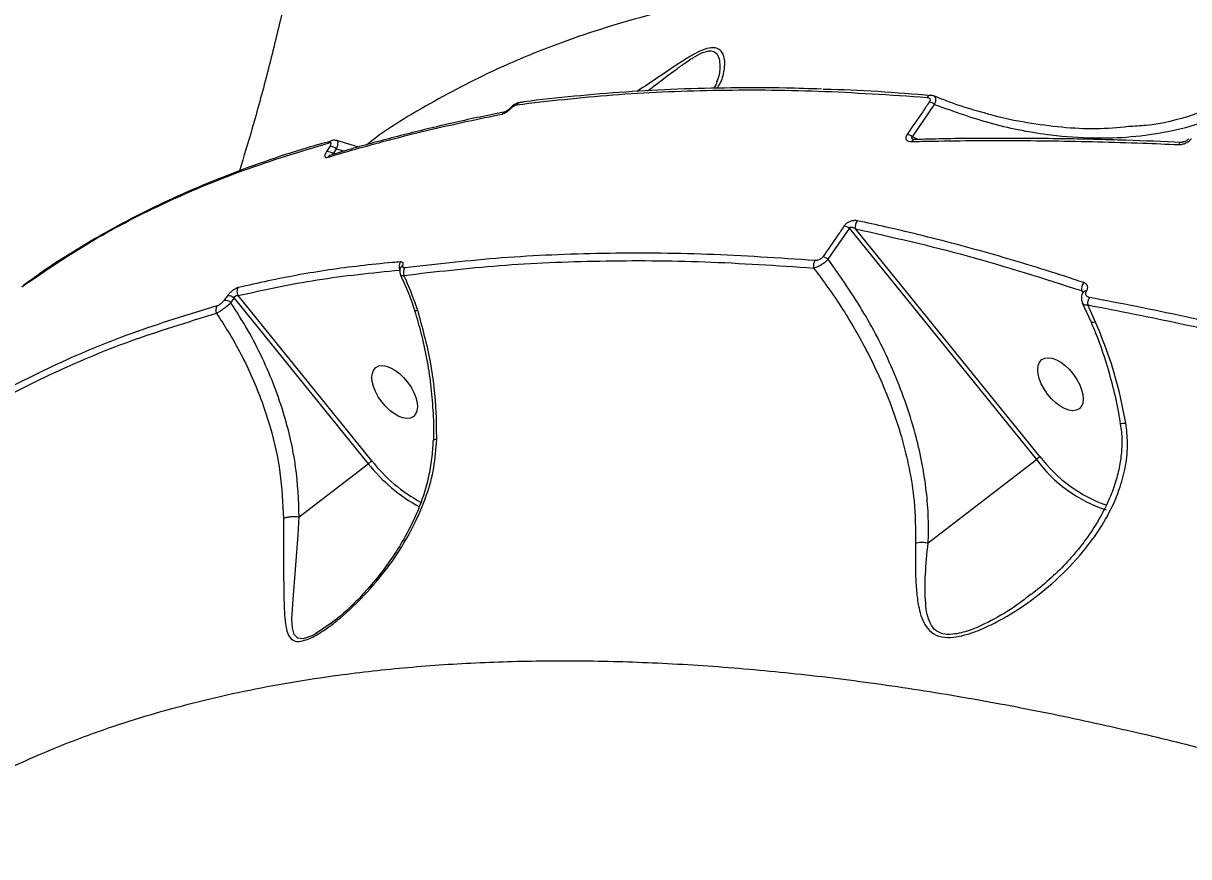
# Model space of a CAD drawing. Header units: millimetres. Extents: x -6328 to 5334, y -5037 to 4112.
# Drawn here: x -2316 to -2139.7, y 416.5 to 542.5 of the extents above; entities that cross this region are included whole.
import ezdxf

# ---------------------------------------------------------------- set-up
doc = ezdxf.new("R2010")
doc.units = ezdxf.units.MM
for name, color, linetype in [('DIKOM_ОБЪЕКТ', 7, 'Continuous'), ('DIKOM_РАЗМЕР_ЗОНА', 7, 'Continuous'), ('DIKOM_РАЗМЕР_ОБЪЕКТА', 7, 'Continuous')]:
    doc.layers.add(name, color=color, linetype=linetype)
doc.styles.add('style1', font='arial.ttf', dxfattribs={"width": 0.8})
doc.dimstyles.new('1-50', dxfattribs={"dimtxt": 300, "dimasz": 200, "dimexe": 100, "dimexo": 0, "dimgap": 100, "dimtad": 1, "dimtxsty": 'style1', "dimcen": 200, "dimclrd": 7, "dimclre": 7, "dimclrt": 7, "dimadec": 1, "dimazin": 2, "dimtfac": 1, "dimtmove": 0, "dimatfit": 2, "dimfxl": 0, "dimlwd": 25, "dimlwe": 18, "dimarcsym": 0})

# ---------------------------------------------------------------- blocks, each defined once
blk = doc.blocks.new('*D0')
at = {"layer": 'Defpoints', "color": 0, "transparency": 16777216}
for p in [(-3539.45, 760.32), (3333.52, 448.13), (3333.52, -4437.11)]:
    blk.add_point(p, dxfattribs=at)
at = {"layer": 'DIKOM_РАЗМЕР_ОБЪЕКТА', "color": 7, "lineweight": 18, "transparency": 16777216}
for p, q in [((-3539.45, 760.32), (-3539.45, -4537.11)), ((3333.52, 448.13), (3333.52, -4537.11))]:
    blk.add_line(p, q, dxfattribs=at)
at = {"layer": 'DIKOM_РАЗМЕР_ОБЪЕКТА', "color": 7, "lineweight": 25, "transparency": 16777216}
blk.add_line((-3339.45, -4437.11), (3133.52, -4437.11), dxfattribs=at)
at = {"layer": 'DIKOM_РАЗМЕР_ОБЪЕКТА', "color": 7, "transparency": 16777216}
for points in [[(-3339.45, -4403.77), (-3339.45, -4470.44), (-3539.45, -4437.11)], [(3133.52, -4403.77), (3133.52, -4470.44), (3333.52, -4437.11)]]:
    blk.add_solid(points, dxfattribs=at)
at = {"layer": 'DIKOM_РАЗМЕР_ОБЪЕКТА', "color": 7, "transparency": 16777216, "insert": (-102.96, -4183.94), "char_height": 300, "attachment_point": 5, "style": 'style1'}
blk.add_mtext('6900', dxfattribs=at)
blk = doc.blocks.new('*D1')
at = {"layer": 'Defpoints', "color": 0, "transparency": 16777216}
for p in [(-5040.91, 625.75), (5333.52, 448.13), (5333.52, -4936.78)]:
    blk.add_point(p, dxfattribs=at)
at = {"layer": 'DIKOM_РАЗМЕР_ЗОНА', "color": 7, "lineweight": 18, "transparency": 16777216}
for p, q in [((-5040.91, 625.75), (-5040.91, -5036.78)), ((5333.52, 448.13), (5333.52, -5036.78))]:
    blk.add_line(p, q, dxfattribs=at)
at = {"layer": 'DIKOM_РАЗМЕР_ЗОНА', "color": 7, "lineweight": 25, "transparency": 16777216}
blk.add_line((-4840.91, -4936.78), (5133.52, -4936.78), dxfattribs=at)
at = {"layer": 'DIKOM_РАЗМЕР_ЗОНА', "color": 7, "transparency": 16777216}
for points in [[(-4840.91, -4903.45), (-4840.91, -4970.11), (-5040.91, -4936.78)], [(5133.52, -4903.45), (5133.52, -4970.11), (5333.52, -4936.78)]]:
    blk.add_solid(points, dxfattribs=at)
at = {"layer": 'DIKOM_РАЗМЕР_ЗОНА', "color": 7, "transparency": 16777216, "insert": (-104.69, -4683.61), "char_height": 300, "attachment_point": 5, "style": 'style1'}
blk.add_mtext('10400', dxfattribs=at)
blk = doc.blocks.new('*D2')
at = {"layer": 'Defpoints', "color": 0, "transparency": 16777216}
for p in [(-5303.77, 2121.42), (-1621.11, 2121.42), (560.33, -2395.62)]:
    blk.add_point(p, dxfattribs=at)
at = {"layer": 'DIKOM_РАЗМЕР_ОБЪЕКТА', "color": 7, "lineweight": 18, "transparency": 16777216}
for p, q in [((-1621.11, 2121.42), (-5403.77, 2121.42)), ((560.33, -2395.62), (-5403.77, -2395.62))]:
    blk.add_line(p, q, dxfattribs=at)
at = {"layer": 'DIKOM_РАЗМЕР_ОБЪЕКТА', "color": 7, "lineweight": 25, "transparency": 16777216}
blk.add_line((-5303.77, -2195.62), (-5303.77, 1921.42), dxfattribs=at)
at = {"layer": 'DIKOM_РАЗМЕР_ОБЪЕКТА', "color": 7, "transparency": 16777216}
for points in [[(-5337.11, 1921.42), (-5270.44, 1921.42), (-5303.77, 2121.42)], [(-5337.11, -2195.62), (-5270.44, -2195.62), (-5303.77, -2395.62)]]:
    blk.add_solid(points, dxfattribs=at)
at = {"layer": 'DIKOM_РАЗМЕР_ОБЪЕКТА', "color": 7, "transparency": 16777216, "insert": (-5556.94, -137.1), "char_height": 300, "attachment_point": 5, "rotation": 90, "style": 'style1'}
blk.add_mtext('4500', dxfattribs=at)
blk = doc.blocks.new('*D3')
at = {"layer": 'Defpoints', "color": 0, "transparency": 16777216}
for p in [(-1814.92, 4111.71), (-5877.98, -3895.62), (33.33, -3895.62)]:
    blk.add_point(p, dxfattribs=at)
at = {"layer": 'DIKOM_РАЗМЕР_ЗОНА', "color": 7, "lineweight": 18, "transparency": 16777216}
for p, q in [((-1814.92, 4111.71), (-5977.98, 4111.71)), ((33.33, -3895.62), (-5977.98, -3895.62))]:
    blk.add_line(p, q, dxfattribs=at)
at = {"layer": 'DIKOM_РАЗМЕР_ЗОНА', "color": 7, "lineweight": 25, "transparency": 16777216}
blk.add_line((-5877.98, 3911.71), (-5877.98, -3695.62), dxfattribs=at)
at = {"layer": 'DIKOM_РАЗМЕР_ЗОНА', "color": 7, "transparency": 16777216}
for points in [[(-5911.31, 3911.71), (-5844.65, 3911.71), (-5877.98, 4111.71)], [(-5911.31, -3695.62), (-5844.65, -3695.62), (-5877.98, -3895.62)]]:
    blk.add_solid(points, dxfattribs=at)
at = {"layer": 'DIKOM_РАЗМЕР_ЗОНА', "color": 7, "transparency": 16777216, "insert": (-6131.15, 108.05), "char_height": 300, "attachment_point": 5, "rotation": 90, "style": 'style1'}
blk.add_mtext('8000', dxfattribs=at)

msp = doc.modelspace()

# ---------------------------------------------------------------- linework, layer by layer
at = {"layer": 'DIKOM_ОБЪЕКТ', "color": 7, "linetype": 'Continuous', "lineweight": 15}
for p, q in [((-2211.09, 533.777), (-2211.154, 533.637)), ((-2242.399, 529.612), (-2242.395, 529.617)), ((-2181.529, 525.314), (-2178.166, 530.205)), ((-2180.643, 524.915), (-2181.529, 525.314)), ((-2269.638, 523.843), (-2270.128, 523.085)), ((-2269.305, 524.751), (-2269.322, 524.746)), ((-2269.096, 522.738), (-2268.604, 523.499)), ((-2268.604, 523.499), (-2267.42, 523.154)), ((-2265.261, 523.765), (-2268.57, 524.746)), ((-2194.253, 506.81), (-2191.057, 511.458)), ((-2191.057, 511.458), (-2162.782, 476.558)), ((-2162.248, 476.998), (-2190.126, 511.408)), ((-2258.954, 505.506), (-2258.955, 505.506)), ((-2315.339, 503.287), (-2315.968, 502.828)), ((-2285.127, 501.271), (-2285.633, 500.582)), ((-2284.599, 500.238), (-2284.092, 500.929)), ((-2284.092, 500.929), (-2263.818, 475.905)), ((-2263.283, 476.345), (-2283.514, 501.316)), ((-2155.954, 502.064), (-2155.76, 501.707)), ((-2155.834, 500.218), (-2154.48, 497.292)), ((-2153.817, 497.31), (-2155.017, 499.906)), ((-2274.253, 467.854), (-2263.818, 475.905)), ((-2179.149, 463.932), (-2162.782, 476.558)), ((-2163.638, 456.156), (-2163.992, 455.873))]:
    msp.add_line(p, q, dxfattribs=at)
at = {"layer": 'DIKOM_ОБЪЕКТ', "color": 7, "linetype": 'Continuous', "lineweight": 15, "flags": 128}
for points in [[(-2242.395, 529.617), (-2242.387, 529.621), (-2242.342, 529.621), (-2242.273, 529.595)], [(-2256.315, 499.053), (-2256.545, 499.017), (-2256.706, 499.008), (-2256.791, 499.024), (-2256.803, 499.038)], [(-2153.817, 497.31), (-2154.103, 497.251), (-2154.318, 497.232), (-2154.453, 497.254), (-2154.492, 497.288)], [(-2269.436, 451.769), (-2271.8, 450.179), (-2272.367, 449.885), (-2273.638, 449.449), (-2274.473, 449.515), (-2275.028, 450.073), (-2275.295, 451.105), (-2275.351, 452.39), (-2275.189, 455.375), (-2274.814, 459.883), (-2274.429, 465.133), (-2274.26, 467.849), (-2274.26, 467.852), (-2274.26, 467.852)]]:
    msp.add_lwpolyline(points, dxfattribs=at)
at = {"layer": 'DIKOM_ОБЪЕКТ', "color": 7, "linetype": 'Continuous', "lineweight": 15}
for centre, radius, start, end in [((-2240.759, 529.841), 0.673, 98.76078, 150.08889), ((-2178.77, 531.006), 0.607, 90.28018, 152.52909), ((-2179.272, 528.831), 1.763, 51.16674, 80.50914), ((-2178.812, 531.161), 0.453, 55.38898, 85.06212), ((-2243.021, 528.479), 0.619, 100.75563, 152.15909), ((-2182.644, 523.976), 1.741, 50.19129, 79.86993), ((-2269.126, 524.077), 0.698, 106.36732, 149.50747), ((-2269.546, 522.397), 1.449, 49.47958, 93.66013), ((-2181.176, 524.403), 0.517, 94.60512, 157.26066), ((-2140.826, 524.019), 0.464, 94.27171, 163.89889), ((-2270.038, 521.642), 1.445, 49.31377, 93.58761), ((-2269.366, 521.888), 0.668, 106.85794, 149.85315), ((-2192.04, 510.264), 1.547, 50.54415, 84.33405), ((-2188.855, 511.793), 1.328, 140.92254, 196.8369), ((-2257.984, 505.716), 1.183, 144.01445, 207.10805), ((-2258.347, 505.263), 0.654, 111.28283, 157.48635), ((-2195.099, 505.828), 1.413, 145.98933, 194.1965), ((-2195.244, 505.645), 1.53, 49.61978, 83.65215), ((-2257.321, 504.831), 1.194, 146.0087, 202.54559), ((-2282.553, 501.9), 1.125, 145.60557, 211.27239), ((-2154.564, 502.336), 1.417, 138.16988, 191.09098), ((-2285.472, 499.341), 1.252, 45.78746, 97.40251), ((-2284.964, 500.028), 1.254, 45.94366, 97.48123), ((-2155.305, 501.481), 0.513, 76.00387, 141.10015), ((-2153.434, 500.144), 1.601, 145.90477, 188.53634), ((-2285.78, 499.13), 1.108, 145.94877, 206.51083), ((-2270.282, 484.305), 10.6, 307.5796, 311.32141), ((-2244.235, 491.299), 24.909, 218.1709, 241.60665), ((-2244.141, 491.453), 24.386, 218.28319, 241.34299), ((-2169.247, 484.959), 10.6, 307.5796, 311.32141), ((-2145.644, 489.105), 21.24, 216.20675, 251.98591), ((-2144.991, 490.028), 21.624, 217.05399, 250.71473)]:
    msp.add_arc(centre, radius, start, end, dxfattribs=at)
for centre in [(-2159.138, 487.918), (-2259.819, 486.737)]:
    msp.add_ellipse(centre, major_axis=(-2.827, 3.714), ratio=0.5274221, dxfattribs=at)
for points, knots in [([(-2275.365, 550.774), (-2275.932, 548.17), (-2277.117, 542.735), (-2279.125, 534.703), (-2281.188, 527.077), (-2282.638, 522.31), (-2283.293, 520.155)], [0, 0, 0, 0, 0.2449988, 0.5115188, 0.7792087, 1, 1, 1, 1]), ([(-1997.274, 508.424), (-2002.791, 510.765), (-2013.838, 515.454), (-2030.328, 521.765), (-2046.738, 527.53), (-2062.061, 532.374), (-2076.289, 536.411), (-2089.431, 539.741), (-2102.454, 542.631), (-2115.324, 545.065), (-2128.061, 547.033), (-2140.591, 548.513), (-2152.893, 549.491), (-2164.636, 549.942), (-2175.812, 549.897), (-2186.437, 549.39), (-2196.735, 548.414), (-2205.892, 547.083), (-2213.965, 545.519), (-2221.047, 543.832), (-2227.899, 541.872), (-2235.27, 539.38), (-2244.116, 535.833), (-2253.949, 530.756), (-2260.916, 526.648), (-2263.986, 524.165), (-2264.057, 524.107)], [0, 0, 0, 0, 0.0506574, 0.1014391, 0.1524727, 0.2036339, 0.2458809, 0.2882744, 0.3307416, 0.3737495, 0.416835, 0.4604754, 0.5041979, 0.5480862, 0.5891891, 0.6302919, 0.6716782, 0.7130644, 0.7445154, 0.7759663, 0.8075458, 0.8391252, 0.8816023, 0.9400004, 0.9986049, 1, 1, 1, 1]), ([(-2211.121, 532.659), (-2211.021, 532.782), (-2210.411, 533.539), (-2209.966, 535.156), (-2209.82, 536.875), (-2210.208, 537.993), (-2210.697, 538.583), (-2211.562, 538.892), (-2212.891, 538.638), (-2214.391, 537.928), (-2215.86, 537.056), (-2218.184, 535.544), (-2220.62, 533.827), (-2222.597, 532.562), (-2223.188, 532.184)], [0, 0, 0, 0, 0.0317986, 0.1946127, 0.3604224, 0.4229493, 0.4865198, 0.552073, 0.6182441, 0.6758517, 0.7296015, 0.7846755, 0.9356105, 1, 1, 1, 1]), ([(-2221.575, 532.27), (-2220.252, 533.271), (-2218.453, 534.633), (-2216.17, 536.317), (-2214.732, 537.294), (-2213.4, 538.031), (-2212.582, 538.275), (-2211.907, 538.33), (-2211.245, 538.138), (-2210.772, 537.385), (-2210.589, 535.991), (-2210.657, 534.699), (-2211.049, 533.865), (-2211.09, 533.777)], [0, 0, 0, 0, 0.2022825, 0.2750388, 0.3490825, 0.4215057, 0.4810816, 0.4935422, 0.5650185, 0.6650329, 0.7696881, 0.9757252, 1, 1, 1, 1]), ([(-2241.342, 530.176), (-2236.556, 530.729), (-2226.971, 531.835), (-2211.726, 532.467), (-2195.9, 532.404), (-2184.844, 531.659), (-2179.308, 531.286)], [0, 0, 0, 0, 0.2482766, 0.4972325, 0.7482654, 1, 1, 1, 1]), ([(-2195.284, 532.531), (-2197.089, 532.591), (-2201.702, 532.747), (-2208.944, 532.745), (-2217.02, 532.551), (-2224.929, 532.133), (-2232.662, 531.472), (-2237.973, 530.92), (-2240.649, 530.524), (-2240.859, 530.493)], [0, 0, 0, 0, 0.1122664, 0.2869736, 0.4611477, 0.6353249, 0.8100329, 0.9851076, 1, 1, 1, 1]), ([(-2211.057, 533.749), (-2211.064, 533.718), (-2211.148, 533.37), (-2211.338, 532.993), (-2211.512, 532.649)], [0, 0, 0, 0, 0.088925, 1, 1, 1, 1]), ([(-2178.554, 531.534), (-2184.058, 531.978), (-2189.647, 532.429), (-2194.962, 532.473), (-2195.044, 532.473)], [0, 0, 0, 0, 0.984586, 1, 1, 1, 1]), ([(-2240.866, 530.487), (-2240.929, 530.483), (-2241.165, 530.47), (-2241.595, 530.264), (-2242.068, 529.966), (-2242.305, 529.69), (-2242.38, 529.603)], [0, 0, 0, 0, 0.1106001, 0.4112499, 0.8142513, 1, 1, 1, 1]), ([(-2178.981, 530.571), (-2179.313, 530.08), (-2180.418, 528.443), (-2181.547, 526.824), (-2182.338, 525.69)], [0, 0, 0, 0, 0.2996336, 1, 1, 1, 1]), ([(-2179.308, 531.286), (-2179.295, 531.285), (-2179.2, 531.276), (-2179.05, 531.234), (-2178.908, 531.123), (-2178.845, 530.969), (-2178.862, 530.777), (-2178.942, 530.639), (-2178.981, 530.571)], [0, 0, 0, 0, 0.0354367, 0.2573494, 0.4482198, 0.6281255, 0.814367, 1, 1, 1, 1]), ([(-2178.277, 531.492), (-2178.298, 531.503), (-2178.451, 531.586), (-2178.624, 531.598), (-2178.773, 531.608)], [0, 0, 0, 0, 0.1397469, 1, 1, 1, 1]), ([(-2178.166, 530.205), (-2178.099, 530.376), (-2177.965, 530.718), (-2177.96, 531.131), (-2178.067, 531.402), (-2178.224, 531.457), (-2178.284, 531.479)], [0, 0, 0, 0, 0.275598, 0.5513454, 0.8251336, 1, 1, 1, 1]), ([(-2171.251, 529.1), (-2171.532, 529.173), (-2173.266, 529.624), (-2175.616, 530.42), (-2177.65, 531.257), (-2178.271, 531.512)], [0, 0, 0, 0, 0.1181601, 0.7308311, 1, 1, 1, 1]), ([(-2269.943, 522.223), (-2269.545, 522.344), (-2267.552, 522.946), (-2262.321, 524.443), (-2254.037, 526.582), (-2247.06, 528.039), (-2243.569, 528.768)], [0, 0, 0, 0, 0.0480633, 0.2403249, 0.6198809, 1, 1, 1, 1]), ([(-2243.133, 529.067), (-2244.399, 528.819), (-2248.236, 528.07), (-2254.415, 526.655), (-2261.641, 524.816), (-2266.682, 523.43), (-2269.243, 522.617), (-2269.557, 522.517)], [0, 0, 0, 0, 0.1356001, 0.411103, 0.6867935, 0.9615374, 1, 1, 1, 1]), ([(-2243.569, 528.768), (-2243.449, 528.803), (-2243.21, 528.871), (-2242.8, 529.12), (-2242.483, 529.378), (-2242.319, 529.547), (-2242.273, 529.595)], [0, 0, 0, 0, 0.2927456, 0.5849547, 0.8819745, 1, 1, 1, 1]), ([(-2242.402, 529.615), (-2242.438, 529.576), (-2242.543, 529.462), (-2242.74, 529.302), (-2242.944, 529.171), (-2243.078, 529.107), (-2243.151, 529.085), (-2243.15, 529.085), (-2243.149, 529.085)], [0, 0, 0, 0, 0.1340079, 0.3933323, 0.6098188, 0.7880392, 0.9321049, 1, 1, 1, 1]), ([(-2242.273, 529.595), (-2242.22, 529.649), (-2242.086, 529.784), (-2241.847, 529.968), (-2241.574, 530.122), (-2241.419, 530.158), (-2241.342, 530.176)], [0, 0, 0, 0, 0.1835847, 0.4626543, 0.7309792, 1, 1, 1, 1]), ([(-2178.166, 530.205), (-2175.267, 529.164), (-2169.468, 527.083), (-2161.35, 525.565), (-2154.322, 525.049), (-2148.414, 525.245), (-2142.878, 526.033), (-2138.277, 527.218), (-2135.614, 528.272), (-2134.643, 528.656)], [0, 0, 0, 0, 0.1992546, 0.3984553, 0.5429345, 0.6708094, 0.7989894, 0.9267419, 1, 1, 1, 1]), ([(-2148.839, 526.86), (-2150.47, 526.706), (-2153.796, 526.392), (-2158.946, 526.698), (-2164.202, 527.394), (-2168.353, 528.221), (-2170.723, 528.944), (-2171.338, 529.132)], [0, 0, 0, 0, 0.220871, 0.4501967, 0.6812059, 0.9171268, 1, 1, 1, 1]), ([(-2135.71, 529.867), (-2136.828, 529.443), (-2140.189, 528.17), (-2144.599, 527.081), (-2147.955, 526.906), (-2148.839, 526.86)], [0, 0, 0, 0, 0.2687906, 0.807508, 1, 1, 1, 1]), ([(-2182.338, 525.69), (-2182.399, 525.589), (-2182.523, 525.384), (-2182.555, 525.099), (-2182.466, 524.866), (-2182.255, 524.695), (-2181.97, 524.609), (-2181.745, 524.604), (-2181.653, 524.603)], [0, 0, 0, 0, 0.1643483, 0.3291558, 0.4897496, 0.6616056, 0.8613755, 1, 1, 1, 1]), ([(-2181.353, 524.923), (-2181.366, 524.928), (-2181.441, 524.957), (-2181.532, 525.015), (-2181.607, 525.086), (-2181.637, 525.137), (-2181.646, 525.186), (-2181.629, 525.235), (-2181.589, 525.279), (-2181.55, 525.302), (-2181.529, 525.314)], [0, 0, 0, 0, 0.0606315, 0.3569678, 0.4943062, 0.5817288, 0.6838696, 0.7802056, 0.8843403, 1, 1, 1, 1]), ([(-2316.197, 502.644), (-2312.877, 504.918), (-2306.226, 509.474), (-2295.009, 515.287), (-2282.954, 520.408), (-2274.14, 523.088), (-2269.727, 524.431)], [0, 0, 0, 0, 0.248104, 0.4969539, 0.7480901, 1, 1, 1, 1]), ([(-2269.499, 524.659), (-2270.683, 524.331), (-2274.106, 523.385), (-2279.542, 521.583), (-2285.812, 519.274), (-2291.842, 516.746), (-2297.64, 514.013), (-2303.21, 511.075), (-2308.543, 507.914), (-2312.589, 505.316), (-2314.774, 503.704), (-2315.339, 503.287)], [0, 0, 0, 0, 0.067315, 0.1946288, 0.3219009, 0.4488706, 0.5754032, 0.7018771, 0.8286277, 0.9556634, 1, 1, 1, 1]), ([(-2269.727, 524.431), (-2269.685, 524.44), (-2269.587, 524.46), (-2269.484, 524.418), (-2269.445, 524.294), (-2269.492, 524.094), (-2269.589, 523.927), (-2269.638, 523.843)], [0, 0, 0, 0, 0.1487883, 0.348726, 0.5573402, 0.7790756, 1, 1, 1, 1]), ([(-2268.576, 524.74), (-2268.683, 524.765), (-2268.906, 524.818), (-2269.162, 524.798), (-2269.294, 524.749), (-2269.321, 524.739)], [0, 0, 0, 0, 0.4206946, 0.8833324, 1, 1, 1, 1]), ([(-2268.604, 523.499), (-2268.537, 523.682), (-2268.404, 524.049), (-2268.371, 524.458), (-2268.432, 524.694), (-2268.543, 524.711), (-2268.578, 524.717)], [0, 0, 0, 0, 0.2907319, 0.5816663, 0.8680115, 1, 1, 1, 1]), ([(-2181.653, 524.603), (-2181.115, 524.615), (-2178.421, 524.678), (-2171.357, 524.783), (-2160.294, 524.754), (-2149.479, 524.491), (-2143.08, 524.223), (-2141.272, 524.147)], [0, 0, 0, 0, 0.041373, 0.2068721, 0.5379152, 0.8694376, 1, 1, 1, 1]), ([(-2181.231, 524.922), (-2181.251, 524.92), (-2181.322, 524.914), (-2181.371, 524.929), (-2181.364, 524.926), (-2181.362, 524.925)], [0, 0, 0, 0, 0.2177021, 0.7896494, 1, 1, 1, 1]), ([(-2140.861, 524.47), (-2143.659, 524.586), (-2149.776, 524.842), (-2159.035, 525.044), (-2168.635, 525.103), (-2176.026, 525.052), (-2180.161, 524.93), (-2181.217, 524.899)], [0, 0, 0, 0, 0.2021008, 0.441805, 0.680544, 0.918391, 1, 1, 1, 1]), ([(-2141.272, 524.147), (-2141.089, 524.155), (-2140.725, 524.17), (-2140.147, 524.38), (-2139.64, 524.687), (-2139.408, 524.952), (-2139.302, 525.072)], [0, 0, 0, 0, 0.259147, 0.5177259, 0.7812197, 1, 1, 1, 1]), ([(-2139.749, 525.008), (-2139.749, 525.007), (-2139.767, 524.98), (-2139.842, 524.898), (-2139.988, 524.776), (-2140.204, 524.643), (-2140.463, 524.537), (-2140.711, 524.482), (-2140.822, 524.482), (-2140.871, 524.482)], [0, 0, 0, 0, 0.0034141, 0.1279107, 0.259538, 0.4348703, 0.6434912, 0.8442974, 1, 1, 1, 1]), ([(-2270.128, 523.085), (-2270.199, 522.964), (-2270.341, 522.723), (-2270.41, 522.433), (-2270.358, 522.245), (-2270.198, 522.168), (-2270.026, 522.205), (-2269.943, 522.223)], [0, 0, 0, 0, 0.2064329, 0.4133682, 0.6142245, 0.8134774, 1, 1, 1, 1]), ([(-2191.887, 511.803), (-2192.202, 511.337), (-2193.251, 509.78), (-2194.324, 508.242), (-2195.075, 507.165)], [0, 0, 0, 0, 0.2996336, 1, 1, 1, 1]), ([(-2189.886, 512.63), (-2190.079, 512.65), (-2190.399, 512.683), (-2190.941, 512.539), (-2191.373, 512.319), (-2191.699, 512.052), (-2191.831, 511.877), (-2191.887, 511.803)], [0, 0, 0, 0, 0.303866, 0.5023333, 0.701704, 0.8732902, 1, 1, 1, 1]), ([(-2191.057, 511.458), (-2191.05, 511.495), (-2191.037, 511.556), (-2190.981, 511.624), (-2190.914, 511.665), (-2190.828, 511.687), (-2190.681, 511.684), (-2190.427, 511.608), (-2190.244, 511.487), (-2190.126, 511.408)], [0, 0, 0, 0, 0.1044811, 0.1740906, 0.2297643, 0.3047698, 0.3966984, 0.6086533, 1, 1, 1, 1]), ([(-2190.126, 511.408), (-2184.523, 510.143), (-2173.3, 507.607), (-2161.742, 503.914), (-2155.954, 502.064)], [0, 0, 0, 0, 0.4991744, 1, 1, 1, 1]), ([(-2155.62, 503.281), (-2156.101, 503.441), (-2158.506, 504.24), (-2164.737, 506.227), (-2174.248, 508.971), (-2183.244, 511.207), (-2188.423, 512.317), (-2189.886, 512.63)], [0, 0, 0, 0, 0.041373, 0.2068719, 0.5379145, 0.869436, 1, 1, 1, 1]), ([(-2196.27, 506.618), (-2201.731, 506.986), (-2212.668, 507.723), (-2228.434, 507.798), (-2243.762, 507.176), (-2253.457, 506.058), (-2258.311, 505.499)], [0, 0, 0, 0, 0.2482771, 0.497233, 0.7482654, 1, 1, 1, 1]), ([(-2258.942, 506.411), (-2259.35, 506.377), (-2261.389, 506.206), (-2266.599, 505.664), (-2274.45, 504.543), (-2280.469, 503.205), (-2283.481, 502.536)], [0, 0, 0, 0, 0.0480633, 0.2403248, 0.6198806, 1, 1, 1, 1]), ([(-2258.585, 505.873), (-2258.557, 505.972), (-2258.502, 506.171), (-2258.605, 506.359), (-2258.78, 506.419), (-2258.912, 506.412), (-2258.942, 506.411)], [0, 0, 0, 0, 0.3053831, 0.6114639, 0.9125789, 1, 1, 1, 1]), ([(-2258.311, 505.499), (-2258.339, 505.496), (-2258.441, 505.487), (-2258.571, 505.529), (-2258.644, 505.661), (-2258.604, 505.802), (-2258.585, 505.873)], [0, 0, 0, 0, 0.1085481, 0.3983774, 0.6996407, 1, 1, 1, 1]), ([(-2258.424, 504.373), (-2253.644, 504.924), (-2244.071, 506.029), (-2228.846, 506.66), (-2213.04, 506.598), (-2201.998, 505.854), (-2196.469, 505.481)], [0, 0, 0, 0, 0.2482753, 0.4972304, 0.7482641, 1, 1, 1, 1]), ([(-2196.469, 505.481), (-2196.302, 505.535), (-2195.969, 505.643), (-2195.375, 505.951), (-2194.813, 506.321), (-2194.449, 506.62), (-2194.287, 506.777), (-2194.253, 506.81)], [0, 0, 0, 0, 0.2435264, 0.4875452, 0.719776, 0.9418364, 1, 1, 1, 1]), ([(-2195.075, 507.165), (-2195.107, 507.124), (-2195.188, 507.02), (-2195.385, 506.855), (-2195.66, 506.709), (-2195.977, 506.616), (-2196.166, 506.617), (-2196.27, 506.618)], [0, 0, 0, 0, 0.1207614, 0.3075471, 0.5229343, 0.737446, 1, 1, 1, 1]), ([(-2179.149, 463.932), (-2179.144, 464.041), (-2179.08, 465.454), (-2179.092, 468.211), (-2179.434, 472.252), (-2180.098, 476.355), (-2181.131, 480.744), (-2182.578, 485.377), (-2185.004, 491.503), (-2188.673, 498.819), (-2192.382, 504.13), (-2194.253, 506.81)], [0, 0, 0, 0, 0.0075307, 0.0973641, 0.1878247, 0.2800771, 0.3728737, 0.4832195, 0.594322, 0.7952727, 1, 1, 1, 1]), ([(-2283.514, 501.316), (-2279.561, 502.183), (-2271.645, 503.92), (-2263.244, 504.757), (-2259.038, 505.177)], [0, 0, 0, 0, 0.4993566, 1, 1, 1, 1]), ([(-2258.938, 505.508), (-2258.968, 505.437), (-2259.058, 505.228), (-2259.088, 504.857), (-2258.986, 504.587), (-2258.941, 504.468)], [0, 0, 0, 0, 0.2215062, 0.6561293, 1, 1, 1, 1]), ([(-2258.97, 504.443), (-2258.655, 503.768), (-2257.907, 502.161), (-2257.2, 500.341), (-2256.859, 499.194), (-2256.812, 499.036)], [0, 0, 0, 0, 0.3847296, 0.9150984, 1, 1, 1, 1]), ([(-2258.92, 504.466), (-2258.913, 504.438), (-2258.89, 504.348), (-2258.694, 504.329), (-2258.492, 504.362), (-2258.424, 504.373)], [0, 0, 0, 0, 0.2292685, 0.7417495, 1, 1, 1, 1]), ([(-2256.315, 499.053), (-2256.874, 500.613), (-2257.52, 502.413), (-2258.318, 504.142), (-2258.424, 504.373)], [0, 0, 0, 0, 0.8666434, 1, 1, 1, 1]), ([(-2196.469, 505.481), (-2195.839, 504.647), (-2193.607, 501.687), (-2190.149, 496.317), (-2186.943, 490.136), (-2184.68, 484.647), (-2183.123, 479.948), (-2181.952, 475.145), (-2181.086, 469.759), (-2181.059, 466.046), (-2181.044, 463.937)], [0, 0, 0, 0, 0.0670618, 0.2378729, 0.4109021, 0.5192574, 0.6283007, 0.7397464, 0.8521479, 1, 1, 1, 1]), ([(-2283.481, 502.536), (-2283.585, 502.502), (-2283.794, 502.433), (-2284.182, 502.196), (-2284.564, 501.893), (-2284.894, 501.569), (-2285.053, 501.366), (-2285.127, 501.271)], [0, 0, 0, 0, 0.2131434, 0.4264752, 0.6306015, 0.828923, 1, 1, 1, 1]), ([(-2155.181, 501.979), (-2155.118, 502.108), (-2154.991, 502.367), (-2155.017, 502.738), (-2155.198, 503.078), (-2155.473, 503.21), (-2155.62, 503.281)], [0, 0, 0, 0, 0.2322141, 0.4640078, 0.7140143, 1, 1, 1, 1]), ([(-2285.633, 500.582), (-2285.683, 500.518), (-2285.789, 500.384), (-2286.003, 500.174), (-2286.247, 499.978), (-2286.496, 499.823), (-2286.63, 499.775), (-2286.698, 499.75)], [0, 0, 0, 0, 0.1798429, 0.3800928, 0.5812065, 0.7906973, 1, 1, 1, 1]), ([(-2284.092, 500.929), (-2284.08, 500.975), (-2284.059, 501.056), (-2284.003, 501.148), (-2283.94, 501.222), (-2283.885, 501.266), (-2283.8, 501.312), (-2283.736, 501.331), (-2283.628, 501.342), (-2283.566, 501.328), (-2283.514, 501.316)], [0, 0, 0, 0, 0.1793218, 0.3191636, 0.3690286, 0.5165501, 0.5564648, 0.7165761, 0.7656529, 1, 1, 1, 1]), ([(-2155.695, 501.798), (-2155.718, 501.767), (-2155.874, 501.558), (-2155.987, 501.107), (-2155.993, 500.577), (-2155.843, 500.323), (-2155.795, 500.242)], [0, 0, 0, 0, 0.0682655, 0.4621238, 0.8286115, 1, 1, 1, 1]), ([(-2155.954, 502.064), (-2155.871, 501.991), (-2155.785, 501.915), (-2155.732, 501.817), (-2155.73, 501.814)], [0, 0, 0, 0, 0.9611253, 1, 1, 1, 1]), ([(-2155.686, 501.829), (-2155.685, 501.834), (-2155.683, 501.849), (-2155.699, 501.818), (-2155.709, 501.798)], [0, 0, 0, 0, 0.3647786, 1, 1, 1, 1]), ([(-2154.76, 501.041), (-2154.808, 501.053), (-2154.968, 501.09), (-2155.17, 501.224), (-2155.297, 501.449), (-2155.313, 501.709), (-2155.225, 501.889), (-2155.181, 501.979)], [0, 0, 0, 0, 0.104362, 0.3453657, 0.5759466, 0.787751, 1, 1, 1, 1]), ([(-2096.478, 486.609), (-2101.42, 488.086), (-2111.312, 491.042), (-2125.966, 494.864), (-2140.494, 498.273), (-2150.002, 500.118), (-2154.76, 501.041)], [0, 0, 0, 0, 0.2489045, 0.498243, 0.7488998, 1, 1, 1, 1]), ([(-2286.698, 499.75), (-2291.046, 498.429), (-2299.756, 495.783), (-2311.767, 490.706), (-2323.06, 484.88), (-2329.795, 480.271), (-2333.168, 477.963)], [0, 0, 0, 0, 0.248104, 0.4969539, 0.7480901, 1, 1, 1, 1]), ([(-2286.771, 498.636), (-2286.643, 498.71), (-2286.387, 498.858), (-2285.876, 499.209), (-2285.345, 499.607), (-2284.906, 499.964), (-2284.681, 500.164), (-2284.599, 500.238)], [0, 0, 0, 0, 0.2193576, 0.4388249, 0.6560354, 0.8732983, 1, 1, 1, 1]), ([(-2274.253, 467.854), (-2274.354, 470.371), (-2274.559, 475.466), (-2276.092, 482.095), (-2277.938, 487.559), (-2279.785, 491.87), (-2281.973, 496.132), (-2283.721, 498.866), (-2284.599, 500.238)], [0, 0, 0, 0, 0.2282496, 0.4620538, 0.5940017, 0.7269331, 0.8629409, 1, 1, 1, 1]), ([(-2256.815, 499.035), (-2256.48, 497.922), (-2255.766, 495.551), (-2254.967, 491.827), (-2254.352, 487.911), (-2254.017, 483.967), (-2253.892, 481.128), (-2253.956, 479.624), (-2253.964, 479.426)], [0, 0, 0, 0, 0.1755548, 0.3737496, 0.5722071, 0.7709065, 0.9698262, 1, 1, 1, 1]), ([(-2253.467, 479.584), (-2253.473, 480.91), (-2253.493, 484.815), (-2254.224, 491.416), (-2255.612, 496.486), (-2256.315, 499.053)], [0, 0, 0, 0, 0.2022776, 0.5961151, 1, 1, 1, 1]), ([(-2155.799, 500.24), (-2155.777, 500.187), (-2155.716, 500.036), (-2155.429, 499.923), (-2155.137, 499.911), (-2155.017, 499.906)], [0, 0, 0, 0, 0.246177, 0.6918474, 1, 1, 1, 1]), ([(-2155.017, 499.906), (-2150.308, 498.992), (-2140.881, 497.162), (-2126.42, 493.771), (-2111.747, 489.948), (-2101.8, 486.975), (-2096.822, 485.487)], [0, 0, 0, 0, 0.2489042, 0.4982426, 0.7488996, 1, 1, 1, 1]), ([(-2333.173, 476.881), (-2329.858, 479.152), (-2323.218, 483.7), (-2312.017, 489.506), (-2299.98, 494.618), (-2291.179, 497.295), (-2286.771, 498.636)], [0, 0, 0, 0, 0.2481019, 0.4969506, 0.748088, 1, 1, 1, 1]), ([(-2286.771, 498.636), (-2286.177, 497.729), (-2284.127, 494.6), (-2281.174, 488.889), (-2278.572, 481.701), (-2276.962, 474.515), (-2276.759, 469.925), (-2276.657, 467.606)], [0, 0, 0, 0, 0.0949227, 0.3276215, 0.5657318, 0.7805997, 1, 1, 1, 1]), ([(-2154.516, 497.279), (-2154.267, 496.708), (-2153.47, 494.87), (-2152.362, 491.645), (-2151.219, 487.642), (-2150.465, 484.383), (-2150.178, 482.456), (-2150.095, 481.897)], [0, 0, 0, 0, 0.1178104, 0.3787473, 0.6377595, 0.895051, 1, 1, 1, 1]), ([(-2149.251, 482.034), (-2149.504, 483.344), (-2150.133, 486.614), (-2151.59, 491.766), (-2153.072, 495.455), (-2153.817, 497.31)], [0, 0, 0, 0, 0.2495539, 0.6225683, 1, 1, 1, 1]), ([(-2181.044, 463.937), (-2181.073, 462.197), (-2181.117, 459.565), (-2180.906, 456.356), (-2180.613, 454.284), (-2180.146, 452.575), (-2179.49, 451.208), (-2178.41, 450.095), (-2176.773, 449.576), (-2174.936, 449.676), (-2173.161, 450.099), (-2171.179, 450.809), (-2168.981, 451.836), (-2165.798, 453.643), (-2161.943, 456.366), (-2157.657, 460.249), (-2154.229, 464.334), (-2151.697, 468.431), (-2150.12, 472.065), (-2149.212, 475.639), (-2148.883, 478.901), (-2149.134, 481.036), (-2149.251, 482.034)], [0, 0, 0, 0, 0.0867821, 0.1313082, 0.1762531, 0.2078807, 0.2400702, 0.2736973, 0.3076356, 0.3372191, 0.3648028, 0.3930651, 0.4331703, 0.4736716, 0.5563619, 0.6423785, 0.7300132, 0.792366, 0.85598, 0.9051971, 0.9556705, 1, 1, 1, 1]), ([(-2150.106, 481.896), (-2150.036, 481.497), (-2149.837, 480.361), (-2149.835, 478.431), (-2150.063, 476.108), (-2150.599, 473.71), (-2151.439, 471.243), (-2152.602, 468.726), (-2154.083, 466.154), (-2155.903, 463.58), (-2158.052, 461.047), (-2160.521, 458.626), (-2162.519, 456.883), (-2163.738, 456.022), (-2163.976, 455.855)], [0, 0, 0, 0, 0.039078, 0.1112055, 0.1855122, 0.2647527, 0.348823, 0.438047, 0.5335115, 0.6364525, 0.7434549, 0.8551442, 0.9717631, 1, 1, 1, 1]), ([(-2149.251, 482.034), (-2149.283, 482.029), (-2149.381, 482.013), (-2149.634, 481.972), (-2149.919, 481.926), (-2150.084, 481.899), (-2150.052, 481.904), (-2150.045, 481.905)], [0, 0, 0, 0, 0.0637254, 0.198002, 0.5536598, 0.9093162, 1, 1, 1, 1]), ([(-2276.657, 467.606), (-2276.648, 465.895), (-2276.63, 462.425), (-2276.609, 457.865), (-2276.571, 454.474), (-2276.419, 452.107), (-2276.16, 450.53), (-2275.647, 449.418), (-2274.681, 448.933), (-2273.248, 449.17), (-2271.511, 450.042), (-2269.756, 451.217), (-2267.328, 453.125), (-2264.289, 456.018), (-2260.704, 460.264), (-2257.419, 465.291), (-2255.112, 470.463), (-2253.771, 475.305), (-2253.569, 478.146), (-2253.467, 479.584)], [0, 0, 0, 0, 0.0827068, 0.1677677, 0.252791, 0.296321, 0.3403099, 0.3851502, 0.4167702, 0.4486928, 0.4828641, 0.5139985, 0.545839, 0.6199816, 0.6956288, 0.7852662, 0.8772514, 0.9378615, 1, 1, 1, 1]), ([(-2254.074, 479.424), (-2254.073, 479.384), (-2254.044, 478.469), (-2254.234, 476.615), (-2254.672, 473.871), (-2255.432, 471.08), (-2256.5, 468.312), (-2257.862, 465.49), (-2259.547, 462.622), (-2261.587, 459.722), (-2263.731, 457.098), (-2265.825, 454.877), (-2267.677, 453.142), (-2268.878, 452.201), (-2269.432, 451.767)], [0, 0, 0, 0, 0.003649, 0.0847858, 0.1700865, 0.258433, 0.3486154, 0.4410007, 0.5446648, 0.6523583, 0.765408, 0.8548266, 0.9329565, 1, 1, 1, 1]), ([(-2253.467, 479.584), (-2253.494, 479.581), (-2253.621, 479.563), (-2253.823, 479.518), (-2253.967, 479.468), (-2253.937, 479.434), (-2253.934, 479.43)], [0, 0, 0, 0, 0.0956842, 0.4386567, 0.9328948, 1, 1, 1, 1]), ([(-2276.657, 467.606), (-2276.629, 467.62), (-2276.521, 467.675), (-2276.228, 467.786), (-2275.711, 467.896), (-2274.988, 467.945), (-2274.516, 467.885), (-2274.26, 467.852)], [0, 0, 0, 0, 0.0513225, 0.1965837, 0.4492344, 0.7018846, 1, 1, 1, 1]), ([(-2274.26, 467.852), (-2274.259, 467.852), (-2274.257, 467.852), (-2274.254, 467.853), (-2274.253, 467.854), (-2274.253, 467.854)], [0, 0, 0, 0, 0.3349402, 0.7869978, 1, 1, 1, 1]), ([(-2181.044, 463.937), (-2181.008, 463.945), (-2180.831, 463.985), (-2180.426, 464.037), (-2179.8, 464.043), (-2179.371, 463.967), (-2179.156, 463.93)], [0, 0, 0, 0, 0.0659272, 0.317252, 0.658626, 1, 1, 1, 1]), ([(-2163.992, 455.873), (-2164.283, 455.636), (-2165.741, 454.451), (-2168.607, 452.648), (-2172.056, 450.923), (-2174.815, 450.109), (-2176.635, 450.04), (-2177.543, 450.374), (-2178.298, 450.917), (-2178.9, 451.737), (-2179.345, 453.155), (-2179.64, 455.561), (-2179.62, 459.085), (-2179.325, 462.279), (-2179.157, 463.928), (-2179.156, 463.93)], [0, 0, 0, 0, 0.0331009, 0.165601, 0.2974064, 0.3735158, 0.4249706, 0.4760133, 0.4842687, 0.5437585, 0.6091957, 0.6748666, 0.8372329, 0.9998667, 1, 1, 1, 1]), ([(-2179.156, 463.93), (-2179.156, 463.929), (-2179.153, 463.929), (-2179.151, 463.93), (-2179.149, 463.931), (-2179.149, 463.932)], [0, 0, 0, 0, 0.3032318, 0.7116411, 1, 1, 1, 1]), ([(-2269.284, 451.885), (-2269.306, 451.865), (-2269.355, 451.82), (-2269.407, 451.787), (-2269.436, 451.769)], [0, 0, 0, 0, 0.4511059, 1, 1, 1, 1]), ([(-2339.328, 416.876), (-2338.898, 417.227), (-2335.825, 419.729), (-2329.449, 423.892), (-2319.644, 429.336), (-2308.533, 434.173), (-2296.11, 438.343), (-2282.728, 441.655), (-2269.876, 443.846), (-2257.867, 445.184), (-2246.934, 445.911), (-2235.601, 446.186), (-2223.842, 446.004), (-2211.698, 445.356), (-2199.159, 444.233), (-2186.289, 442.633), (-2173.337, 440.589), (-2160.369, 438.134), (-2147.936, 435.409), (-2135.856, 432.433), (-2124.154, 429.257), (-2112.331, 425.757), (-2098.639, 421.364), (-2083.058, 415.946), (-2071.404, 411.386), (-2065.569, 409.104)], [0, 0, 0, 0, 0.0084107, 0.0600876, 0.111913, 0.1691353, 0.2266627, 0.2843952, 0.342438, 0.3831937, 0.4240208, 0.4651782, 0.5064083, 0.5481608, 0.5899883, 0.6321563, 0.6744006, 0.7145311, 0.7547267, 0.7901974, 0.825668, 0.8613183, 0.8969685, 0.9484165, 1, 1, 1, 1])]:
    msp.add_open_spline(points, degree=3, knots=knots, dxfattribs=at)

# ---------------------------------------------------------------- dimensions: what is measured, and where the dimension line sits
at = {"layer": 'DIKOM_РАЗМЕР_ЗОНА'}
dim = msp.add_linear_dim(base=(-5877.98, -3895.616), p1=(-1814.925, 4111.709), p2=(33.33, -3895.616), angle=90, text='8000', dimstyle='1-50', dxfattribs=at)
dim.commit()
dim.dimension.update_dxf_attribs({"geometry": '*D3', "text_midpoint": (-5877.98, 108.046), "dimtype": 160})
dim = msp.add_linear_dim(base=(5333.521, -4936.782), p1=(-5040.908, 625.746), p2=(5333.521, 448.128), text='10400', dimstyle='1-50', dxfattribs=at)
dim.commit()
dim.dimension.update_dxf_attribs({"geometry": '*D1', "text_midpoint": (-104.69, -4936.782), "dimtype": 160})
at = {"layer": 'DIKOM_РАЗМЕР_ОБЪЕКТА'}
dim = msp.add_linear_dim(base=(-5303.773, 2121.419), p1=(560.33, -2395.616), p2=(-1621.109, 2121.419), angle=90, text='4500', dimstyle='1-50', dxfattribs=at)
dim.commit()
dim.dimension.update_dxf_attribs({"geometry": '*D2', "text_midpoint": (-5303.773, -137.099), "dimtype": 160})
dim = msp.add_linear_dim(base=(3333.521, -4437.108), p1=(-3539.449, 760.323), p2=(3333.521, 448.128), text='6900', dimstyle='1-50', dxfattribs=at)
dim.commit()
dim.dimension.update_dxf_attribs({"geometry": '*D0', "text_midpoint": (-102.964, -4437.108), "dimtype": 160})

doc.saveas('drawing.dxf')
